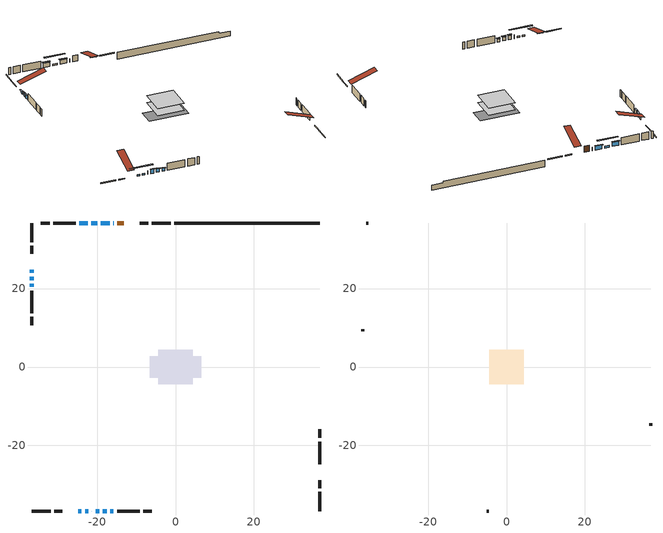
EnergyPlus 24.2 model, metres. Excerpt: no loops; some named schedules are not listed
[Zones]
conditioned space
 floor adiabatic (AdiabaticFloorConstruction): -4.34,-4.34 -4.34,4.34 4.34,4.34 4.34,-4.34 z0.61
 floor foundation (Slab1 construction): -6.54,-2.7 -6.54,2.7 6.54,2.7 6.54,-2.7 z-1.68
 wall outside (RimJoist1 construction): -1.2,36.71 -6.08,36.71 / -36.71,-36.71 -31.83,-36.71 / -36.71,36.71 -36.71,31.83 / 36.71,-36.71 36.71,-31.83 z0.61:0.91
 wall outside (RimJoist2 construction): -7.01,36.71 -9.07,36.71 / -30.9,-36.71 -28.85,-36.71 / -36.71,30.9 -36.71,28.85 / 36.71,-30.9 36.71,-28.85 z0.61:0.91
 wall outside (AdiabaticWallConstruction 1): -13.15,36.71 -14.85,36.71 z0.61:2.64
 wall outside (AdiabaticWallConstruction): -15.78,36.71 -15.85,36.71 / -21.38,-36.71 -21.31,-36.71 / -18.48,-36.71 -17.52,-36.71 / -36.71,23.07 -36.71,22.15 z0.61:1.83; -16.78,36.71 -19.01,36.71 z0.61:1.93; -19.94,36.71 -21.47,36.71 / -24.76,-36.71 -23.99,-36.71 / -23.07,-36.71 -22.3,-36.71 z0.61:1.17; -36.71,24.76 -36.71,24 z0.61:1.43; -20.38,-36.71 -19.41,-36.71 / -22.39,36.71 -24.48,36.71 z0.61:2.03; -16.59,-36.71 -15.82,-36.71 z0.61:1.58; -36.71,21.23 -36.71,20.41 z0.61:1.98
 wall outside (Wall1 construction): -25.41,36.71 -31.16,36.71 / -14.9,-36.71 -9.15,-36.71 / -36.71,19.48 -36.71,13.73 / 36.71,-24.76 36.71,-19.01 z0.61:3.05
 wall outside (Wall2 construction): -32.09,36.71 -34.3,36.71 / -8.22,-36.71 -6,-36.71 / -36.71,12.8 -36.71,10.59 / 36.71,-18.08 36.71,-15.86 z0.61:3.05
 wall foundation (FoundationWall1 construction): -0.27,36.71,-1.68 -0.27,36.71,0.61 33.01,36.71,0.61 33.01,36.71,-0.02 36.71,36.71,-0.02 36.71,36.71,-1.68
 window (WindowConstruction 7): -15.78,36.71 -15.85,36.71 z0.61:1.83
 window (WindowConstruction 6): -16.78,36.71 -19.01,36.71 z0.61:1.93
 window (WindowConstruction 9): -19.94,36.71 -21.47,36.71 z0.61:1.17
 window (WindowConstruction 10): -24.76,-36.71 -24,-36.71 z0.61:1.17
 window (WindowConstruction 11): -23.07,-36.71 -22.3,-36.71 z0.61:1.17
 window (WindowConstruction 12): -36.71,24.76 -36.71,24 z0.61:1.42
 window (WindowConstruction 8): -21.37,-36.71 -21.31,-36.71 z0.61:1.83
 window (WindowConstruction): -20.38,-36.71 -19.41,-36.71 z0.61:2.03
 window (WindowConstruction 1): -18.48,-36.71 -17.52,-36.71 z0.61:1.83
 window (WindowConstruction 2): -16.59,-36.71 -15.83,-36.71 z0.61:1.58
 window (WindowConstruction 3): -36.71,23.07 -36.71,22.15 z0.61:1.83
 window (WindowConstruction 4): -36.71,21.22 -36.71,20.41 z0.61:1.98
 window (WindowConstruction 5): -22.39,36.71 -24.48,36.71 z0.61:2.03
 door (Door): -13.15,36.71 -14.85,36.71 z0.61:2.64
 ceiling adiabatic (AdiabaticFloorConstruction): 4.34,-4.34 4.34,4.34 -4.34,4.34 -4.34,-4.34 z0.61
attic - vented
 floor to conditioned space (Floor1 construction Reversed): -4.34,-4.34 -4.34,4.34 4.34,4.34 4.34,-4.34 z3.05
 wall outside (Wall3 construction): -35.23,36.71 -35.78,36.71 / -5.07,-36.71 -4.52,-36.71 / -36.71,9.66 -36.71,9.11 / 36.71,-14.93 36.71,-14.38 z0.61:3.05
 roof outside (Roof1 construction): -12.23,36.71,3.05 -12.23,28.25,5.87 -10,28.25,5.87 -10,36.71,3.05; -25.69,-36.71,3.05 -25.69,-28.25,5.87 -27.92,-28.25,5.87 -27.92,-36.71,3.05; -36.71,25.69,3.05 -28.25,25.69,5.87 -28.25,27.92,5.87 -36.71,27.92,3.05; 36.71,-25.69,3.05 28.25,-25.69,5.87 28.25,-27.92,5.87 36.71,-27.92,3.05
shading: -19.21,36.71 -16.58,36.71 -16.58,37.12 -19.21,37.12 z2.13; -24.11,36.71 -17.3,36.71 -17.3,37.12 -24.11,37.12 z3.81; -21.36,-36.71 -27.4,-36.71 -27.4,-37.12 -21.36,-37.12 z3.81; -19.66,-36.71 -25.71,-36.71 -25.71,-37.12 -19.66,-37.12 z3.81; -36.71,23.8 -36.71,24.96 -37.12,24.96 -37.12,23.8 z1.62; -19.21,-36.71 -20.58,-36.71 -20.58,-37.12 -19.21,-37.12 z2.23; -17.32,-36.71 -18.68,-36.71 -18.68,-37.12 -17.32,-37.12 z2.03; -15.63,-36.71 -16.79,-36.71 -16.79,-37.12 -15.63,-37.12 z1.78; -36.71,21.95 -36.71,23.27 -37.12,23.27 -37.12,21.95 z2.03; -36.71,20.21 -36.71,21.43 -37.12,21.43 -37.12,20.21 z2.18; -24.68,36.71 -22.19,36.71 -22.19,37.12 -24.68,37.12 z2.23
[Building]
Building 1: Terrain=Suburbs
[Site:Location]
Edmonton Intl AP_AB: Latitude {deg}=53.31; Longitude {deg}=-113.58; Time Zone {hr}=-7; Elevation {m}=723; Keep Site Location Information=Yes
[Site:GroundTemperature:Shallow]
-1.56185, -3.61833, -3.78302, -2.80711, 1.11059, 5.01004, 8.39065, 10.5322, 10.7141, 8.97234, 5.67794, 1.89811
[Site:WaterMainsTemperature]
Calculation Method=Schedule; Temperature Schedule=mains temperature schedule
[Material] Roughness=Rough; Thermal Absorptance=0.9
Name | Thickness {m} | Conductivity {W/m-K} | Density {kg/m3} | Specific Heat {J/kg-K} | Solar Absorptance | Visible Absorptance
asphalt or fiberglass shingles | 0.00635 | 0.162714 | 1121.4 | 1465.45 | 0.4 | 0.4
ceiling loosefill ins | 0.0846667 | 0.0480833 | 16.02 | 1046.75 | 0.7 | 0.7
ceiling stud and cavity | 0.1397 | 0.109582 | 65.682 | 1177.47 | 0.7 | 0.7
concrete 4.0 in. | 0.1016 | 1.803125 | 2242.8 | 837.4 | 0.7 | 0.7
concrete 8.0 in. | 0.2032 | 1.803125 | 2242.8 | 837.4 | 0.7 | 0.7
door material | 0.04445 | 0.053851 | 512.64 | 1214.23 | 0.7 | 0.7
floor covering | 0.0127 | 0.0433444 | 54.468 | 1339.84 | 0.6 | 0.6
floor rigid ins; wall rigid ins | 0.512978 | 0.029427 | 32.04 | 1214.23 | 0.7 | 0.7
floor stud and cavity | 0.1397 | 1.75129 | 37.0049 | 1207.88 | 0.7 | 0.7
furniture material conditioned space 1 | 0.1524 | 0.115458 | 640.8 | 1214.23 | 0.6 | 0.6
gypsum board | 0.0127 | 0.160291 | 801 | 837.4 | 0.6 | 0.6
osb sheathing 0.5 in. | 0.0127 | 0.115458 | 512.64 | 1214.23 | 0.7 | 0.7
osb sheathing 0.75 in. | 0.01905 | 0.115458 | 512.64 | 1214.23 | 0.7 | 0.7
osb sheathing 2.0 in. | 0.0508 | 0.115458 | 512.64 | 1214.23 | 0.7 | 0.7
rim joist stud and cavity | 0.0508 | 0.0315101 | 125.044 | 1163.47 | 0.6 | 0.6
rim joist stud and cavity 1 | 0.0508 | 0.0297859 | 125.044 | 1163.47 | 0.6 | 0.6
wall stud and cavity | 0.1397 | 0.101326 | 139.0536 | 1170.24 | 0.7 | 0.7
wall stud and cavity 1 | 0.1397 | 0.0980698 | 139.0536 | 1170.24 | 0.7 | 0.7
wall stud and cavity 2 | 0.0889 | 6.1454 | 50.32683 | 1063.81 | 0.6 | 0.6
wall stud and cavity 3 | 0.0889 | 0.380278 | 52.3479 | 1209.89 | 0.7 | 0.7
wall stud and cavity 4 | 0.0889 | 0.391764 | 83.0341 | 1211.67 | 0.7 | 0.7
wood siding | 0.0254 | 0.102417 | 544.68 | 1172.36 | 0.4 | 0.4
wood siding 1 | 0.00254 | 0.102417 | 544.68 | 1172.36 | 0.4 | 0.4
wood siding 2; wood siding 3; wood siding 4 | 0.0254 | 0.102417 | 544.68 | 1172.36 | 0.7 | 0.7
[WindowMaterial:SimpleGlazingSystem]
Name | U-Factor {W/m2-K} | Solar Heat Gain Coefficient
WindowMaterial | 1.84705 | 0.5
WindowMaterial 1 | 1.87488 | 0.49
WindowMaterial 10 | 5.25442 | 0.66
WindowMaterial 11 | 4.52877 | 0.52
WindowMaterial 2 | 3.267689 | 0.54
WindowMaterial 3 | 1.88907 | 0.49
WindowMaterial 4 | 2.22521 | 0.39
WindowMaterial 5 | 1.700561 | 0.54
WindowMaterial 6 | 3.27961 | 0.64
WindowMaterial 7 | 3.24668 | 0.38
WindowMaterial 8 | 5.94146 | 0.6
WindowMaterial 9 | 5.01992 | 0.5
[Construction]
AdiabaticFloorConstruction: floor stud and cavity, floor rigid ins, osb sheathing 0.75 in., floor covering
AdiabaticWallConstruction: wood siding 3, wall rigid ins, wall stud and cavity 3, gypsum board
AdiabaticWallConstruction 1: wood siding 4, wall rigid ins, wall stud and cavity 3, gypsum board
Door: door material
Floor1 construction Reversed: gypsum board, ceiling stud and cavity, ceiling loosefill ins
FoundationWall1 construction: concrete 8.0 in.
furniture construction conditioned space 1: furniture material conditioned space 1
PartitionWallConstruction: gypsum board, wall stud and cavity 4, gypsum board
RimJoist1 construction: wood siding 2, osb sheathing 2.0 in., rim joist stud and cavity
RimJoist2 construction: wood siding 2, osb sheathing 2.0 in., rim joist stud and cavity 1
Roof1 construction: asphalt or fiberglass shingles
Slab1 construction: concrete 4.0 in.
Wall1 construction: wood siding, osb sheathing 0.5 in., wall stud and cavity, gypsum board
Wall2 construction: wood siding, osb sheathing 0.5 in., wall stud and cavity 1, gypsum board
Wall3 construction: wood siding 1, wall stud and cavity 2
WindowConstruction: WindowMaterial
WindowConstruction 1: WindowMaterial 1
WindowConstruction 10: WindowMaterial 9
WindowConstruction 11: WindowMaterial 10
WindowConstruction 12: WindowMaterial 11
WindowConstruction 2: WindowMaterial 2
WindowConstruction 3: WindowMaterial 3
WindowConstruction 4: WindowMaterial 4
WindowConstruction 5: WindowMaterial 5
WindowConstruction 6: WindowMaterial 6
WindowConstruction 7; WindowConstruction 8: WindowMaterial 7
WindowConstruction 9: WindowMaterial 8
[Zone] Multiplier=1; Part of Total Floor Area=Yes
Name | Volume {m3}
attic - vented | 34.5687
conditioned space | 362
[Space]
Name | Zone | Volume {m3}
attic - vented 1 | attic - vented | 34.5687
conditioned space 1 | conditioned space | 362
[ZoneInfiltration:EffectiveLeakageArea]
infil attic - vented 1: Zone or Space=attic - vented 1; Schedule=Always On Discrete; Effective Air Leakage Area {cm2}=2625.74; Stack Coefficient=0.000365721; Wind Coefficient=1.2921e-05
[ZoneMixing]
whole house fan mix: Zone or Space=attic - vented; Schedule=Always On Continuous; Design Flow Rate Calculation Method=Flow/Zone; Design Flow Rate {m3/s}=0; Source Zone or Space=conditioned space
[SurfaceProperty:ExposedFoundationPerimeter]
Slab1: Exposed Perimeter Calculation Method=TotalExposedPerimeter; Total Exposed Perimeter {m}=36.984
[InternalMass] Zone or ZoneList=conditioned space; Space or SpaceList=conditioned space 1
Name | Construction | Surface Area {m2}
furniture mass conditioned space 1 | furniture construction conditioned space 1 | 58.4922
partition wall mass | PartitionWallConstruction | 146.23
[Lights]
interior lighting: Zone or ZoneList or Space or SpaceList=conditioned space 1; Schedule=interior lighting schedule; Design Level Calculation Method=LightingLevel; Lighting Level {W}=343.2; Return Air Fraction=0; Fraction Radiant=0.6; Fraction Visible=0.2; Fraction Replaceable=1
[People]
occupants: Zone or ZoneList or Space or SpaceList=conditioned space 1; Number of People Schedule=occupants schedule; Number of People Calculation Method=People; Number of People=3; Fraction Radiant=0.314171; Sensible Heat Fraction=0.56303; Activity Level Schedule=occupants activity schedule; Carbon Dioxide Generation Rate {m3/s-W}=0; Enable ASHRAE 55 Comfort Warnings=No; Mean Radiant Temperature Calculation Type=EnclosureAveraged
[ElectricEquipment] Zone or ZoneList or Space or SpaceList=conditioned space 1; Design Level Calculation Method=EquipmentLevel
Name | Schedule | Design Level {W} | Fraction Latent | Fraction Radiant | Fraction Lost
clothes dryer | clothes dryer schedule | 140.772 | 0.015 | 0.081 | 0.85
clothes washer | clothes washer schedule | 32.1985 | 0.03 | 0.162 | 0.7
cooking range | cooking range schedule | 215.147 | 0.08 | 0.432 | 0.2
dishwasher | dishwasher schedule | 66.8632 | 0.3 | 0.18 | 0.4
fridge | fridge schedule | 72.9452 | 0 | 0.6 | 0
mech vent bath fan 0 | mech vent bath fan 0 schedule | 50.2 | 0 | 0 | 1
mech vent bath fan 1 | mech vent bath fan 1 schedule | 50.2 | 0 | 0 | 1
mech vent house fan | mech vent house fan schedule | 0 | 0 | 0 | 1
mech vent house fan cfis | mech vent house fan cfis schedule | 0 | 0 | 0 | 0
mech vent range fan 0 | mech vent range fan 0 schedule | 57 | 0 | 0 | 1
misc plug loads | misc plug loads schedule | 494.7 | 0.045 | 0.513 | 0.1
whole house fan | Always On Discrete | 0 | 0 | 0 | 1
[OtherEquipment] Zone or ZoneList or Space or SpaceList=conditioned space 1; Design Level Calculation Method=EquipmentLevel
Name | Fuel Type | Schedule | Design Level {W} | Fraction Latent | Fraction Radiant | Fraction Lost
clothes dryer 1 | Electricity | clothes dryer schedule | 0 | 0.015 | 0.081 | 0.85
cooking range 1 | Electricity | cooking range schedule | 0 | 0.08 | 0.432 | 0.2
general water use latent | None | general water use schedule | 62.594 | 1 | 0 | 0
general water use sensible | None | general water use schedule | -61.6891 | 0 | 0.6 | 0
mech vent house fan latent load | None | Always On Discrete | 0 | 1 | 0 | 0
mech vent house fan sensible load | None | Always On Discrete | 0 | 0 | 0 | 0
water heater energy adjustment1 | NaturalGas | Always On Discrete | 0.01 | 0 | 0 | 1
[ZoneInfiltration:DesignFlowRate] Zone or ZoneList or Space or SpaceList=conditioned space 1; Schedule=Always On Discrete; Design Flow Rate Calculation Method=Flow/Zone; Design Flow Rate {m3/s}=0
infil flow; natural vent flow; whole house fan flow
[AvailabilityManager:Scheduled]
furnace airloop Availability Manager: Schedule=Always On Discrete
[Foundation:Kiva]
Foundation Kiva 1: Initial Indoor Air Temperature {C}=18; Wall Height Above Grade {m}=0.609996; Wall Depth Below Slab {m}=0.2032
[Foundation:Kiva:Settings]
Soil Conductivity {W/m-K}=0.849921; Soil Density {kg/m3}=1842.3; Soil Specific Heat {J/kg-K}=418.7; Ground Solar Absorptivity=0.9; Ground Thermal Absorptivity=0.9; Ground Surface Roughness {m}=0.03; Far-Field Width {m}=40; Deep-Ground Boundary Condition=ZeroFlux; Deep-Ground Depth {m}=40; Minimum Cell Dimension {m}=0.2; Maximum Cell Growth Coefficient=3; Simulation Timestep=Timestep
[Exterior:Lights]
exterior lighting: Schedule=exterior lighting schedule; Design Level {W}=75.6
[EnergyManagementSystem:GlobalVariable]
furnace_airloop_Fan_RTF
infil_program_Qfan
infil_program_Qinf
natural_vent_program_Qnv
natural_vent_program_Qwhf
[EnergyManagementSystem:Sensor]
Name | Output:Variable or Output:Meter Index Key | Output:Variable or Output:Meter
airflow_gain | infil flow | Infiltration Sensible Heat Gain Energy
airflow_gain_1 | natural vent flow | Infiltration Sensible Heat Gain Energy
airflow_gain_2 | whole house fan flow | Infiltration Sensible Heat Gain Energy
airflow_loss | infil flow | Infiltration Sensible Heat Loss Energy
airflow_loss_1 | natural vent flow | Infiltration Sensible Heat Loss Energy
airflow_loss_2 | whole house fan flow | Infiltration Sensible Heat Loss Energy
clg_load_cond |  | Cooling:EnergyTransfer:Zone:CONDITIONED SPACE
clg_sp_s; clg_sp_s_1 | cooling setpoint | Schedule Value
clothes_dryer_exhaust_0_sch_s | clothes dryer exhaust 0 schedule | Schedule Value
cool_season | cooling season schedule | Schedule Value
htg_load_cond |  | Heating:EnergyTransfer:Zone:CONDITIONED SPACE
htg_sp_s; htg_sp_s_1 | heating setpoint | Schedule Value
ig_ee_conv | clothes dryer | Electric Equipment Convective Heating Energy
ig_ee_conv_2 | cooking range | Electric Equipment Convective Heating Energy
ig_ee_conv_4 | fridge | Electric Equipment Convective Heating Energy
ig_ee_conv_5 | misc plug loads | Electric Equipment Convective Heating Energy
ig_ee_conv_6 | whole house fan | Electric Equipment Convective Heating Energy
ig_ee_rad | clothes dryer | Electric Equipment Radiant Heating Energy
ig_ee_rad_2 | cooking range | Electric Equipment Radiant Heating Energy
ig_ee_rad_4 | fridge | Electric Equipment Radiant Heating Energy
ig_ee_rad_5 | misc plug loads | Electric Equipment Radiant Heating Energy
ig_ee_rad_6 | whole house fan | Electric Equipment Radiant Heating Energy
ig_lgt_conv | interior lighting | Lights Convective Heating Energy
ig_lgt_rad | interior lighting | Lights Radiant Heating Energy
ig_lgt_vis | interior lighting | Lights Visible Radiation Heating Energy
ig_oe_conv | clothes dryer 1 | Other Equipment Convective Heating Energy
ig_oe_conv_1 | cooking range 1 | Other Equipment Convective Heating Energy
ig_oe_conv_2 | general water use latent | Other Equipment Convective Heating Energy
ig_oe_conv_3 | general water use sensible | Other Equipment Convective Heating Energy
ig_oe_conv_4 | water heater energy adjustment1 | Other Equipment Convective Heating Energy
ig_oe_rad | clothes dryer 1 | Other Equipment Radiant Heating Energy
ig_oe_rad_1 | cooking range 1 | Other Equipment Radiant Heating Energy
ig_oe_rad_2 | general water use latent | Other Equipment Radiant Heating Energy
ig_oe_rad_3 | general water use sensible | Other Equipment Radiant Heating Energy
ig_oe_rad_4 | water heater energy adjustment1 | Other Equipment Radiant Heating Energy
ig_ppl_conv | occupants | People Convective Heating Energy
ig_ppl_rad | occupants | People Radiant Heating Energy
im_conv | furniture mass conditioned space 1 | Surface Inside Face Convection Heat Gain Energy
im_conv_1 | partition wall mass | Surface Inside Face Convection Heat Gain Energy
im_ig | furniture mass conditioned space 1 | Surface Inside Face Internal Gains Radiation Heat Gain Energy
im_ig_1 | partition wall mass | Surface Inside Face Internal Gains Radiation Heat Gain Energy
im_lgt | furniture mass conditioned space 1 | Surface Inside Face Lights Radiation Heat Gain Energy
im_lgt_1 | partition wall mass | Surface Inside Face Lights Radiation Heat Gain Energy
im_sol | furniture mass conditioned space 1 | Surface Inside Face Solar Radiation Heat Gain Energy
im_sol_1 | partition wall mass | Surface Inside Face Solar Radiation Heat Gain Energy
im_surf | furniture mass conditioned space 1 | Surface Inside Face Net Surface Thermal Radiation Heat Gain Energy
im_surf_1 | partition wall mass | Surface Inside Face Net Surface Thermal Radiation Heat Gain Energy
mech_vent_bath_fan_0_sch_s | mech vent bath fan 0 schedule | Schedule Value
mech_vent_bath_fan_1_sch_s | mech vent bath fan 1 schedule | Schedule Value
mech_vent_range_fan_0_sch_s | mech vent range fan 0 schedule | Schedule Value
mv_conv | mech vent bath fan 0 | Electric Equipment Convective Heating Energy
mv_conv_1 | mech vent bath fan 1 | Electric Equipment Convective Heating Energy
mv_conv_2 | mech vent house fan | Electric Equipment Convective Heating Energy
mv_conv_3 | mech vent house fan cfis | Electric Equipment Convective Heating Energy
mv_conv_4 | mech vent range fan 0 | Electric Equipment Convective Heating Energy
mv_conv_5 | mech vent house fan latent load | Other Equipment Convective Heating Energy
mv_conv_6 | mech vent house fan sensible load | Other Equipment Convective Heating Energy
mv_rad | mech vent bath fan 0 | Electric Equipment Radiant Heating Energy
mv_rad_1 | mech vent bath fan 1 | Electric Equipment Radiant Heating Energy
mv_rad_2 | mech vent house fan | Electric Equipment Radiant Heating Energy
mv_rad_3 | mech vent house fan cfis | Electric Equipment Radiant Heating Energy
mv_rad_4 | mech vent range fan 0 | Electric Equipment Radiant Heating Energy
mv_rad_5 | mech vent house fan latent load | Other Equipment Radiant Heating Energy
mv_rad_6 | mech vent house fan sensible load | Other Equipment Radiant Heating Energy
natural_vent_s | natural vent schedule | Schedule Value
out_pb_s |  | Site Outdoor Air Barometric Pressure
out_wt_s |  | Site Outdoor Air Humidity Ratio
site_vw_s |  | Site Wind Speed
ss_back_out | Window1 | Surface Window Shortwave from Zone Back Out Window Heat Transfer Rate
ss_back_out_1 | Window10 | Surface Window Shortwave from Zone Back Out Window Heat Transfer Rate
ss_back_out_10 | Window6 | Surface Window Shortwave from Zone Back Out Window Heat Transfer Rate
ss_back_out_11 | Window7 | Surface Window Shortwave from Zone Back Out Window Heat Transfer Rate
ss_back_out_12 | Window9 | Surface Window Shortwave from Zone Back Out Window Heat Transfer Rate
ss_back_out_2 | Window11 | Surface Window Shortwave from Zone Back Out Window Heat Transfer Rate
ss_back_out_3 | Window13 | Surface Window Shortwave from Zone Back Out Window Heat Transfer Rate
ss_back_out_4 | Window14 | Surface Window Shortwave from Zone Back Out Window Heat Transfer Rate
ss_back_out_5 | Window15 | Surface Window Shortwave from Zone Back Out Window Heat Transfer Rate
ss_back_out_6 | Window2 | Surface Window Shortwave from Zone Back Out Window Heat Transfer Rate
ss_back_out_7 | Window3 | Surface Window Shortwave from Zone Back Out Window Heat Transfer Rate
ss_back_out_8 | Window4 | Surface Window Shortwave from Zone Back Out Window Heat Transfer Rate
ss_back_out_9 | Window5 | Surface Window Shortwave from Zone Back Out Window Heat Transfer Rate
ss_conv | Door1 | Surface Inside Face Convection Heat Gain Energy
ss_conv_1 | Window1 | Surface Inside Face Convection Heat Gain Energy
ss_conv_10 | Window5 | Surface Inside Face Convection Heat Gain Energy
ss_conv_11 | Window6 | Surface Inside Face Convection Heat Gain Energy
ss_conv_12 | Window7 | Surface Inside Face Convection Heat Gain Energy
ss_conv_13 | Window9 | Surface Inside Face Convection Heat Gain Energy
ss_conv_2 | Window10 | Surface Inside Face Convection Heat Gain Energy
ss_conv_3 | Window11 | Surface Inside Face Convection Heat Gain Energy
ss_conv_4 | Window13 | Surface Inside Face Convection Heat Gain Energy
ss_conv_5 | Window14 | Surface Inside Face Convection Heat Gain Energy
ss_conv_6 | Window15 | Surface Inside Face Convection Heat Gain Energy
ss_conv_7 | Window2 | Surface Inside Face Convection Heat Gain Energy
ss_conv_8 | Window3 | Surface Inside Face Convection Heat Gain Energy
ss_conv_9 | Window4 | Surface Inside Face Convection Heat Gain Energy
ss_ig | Door1 | Surface Inside Face Internal Gains Radiation Heat Gain Energy
ss_ig_1 | Window1 | Surface Inside Face Internal Gains Radiation Heat Gain Energy
ss_ig_10 | Window5 | Surface Inside Face Internal Gains Radiation Heat Gain Energy
ss_ig_11 | Window6 | Surface Inside Face Internal Gains Radiation Heat Gain Energy
ss_ig_12 | Window7 | Surface Inside Face Internal Gains Radiation Heat Gain Energy
ss_ig_13 | Window9 | Surface Inside Face Internal Gains Radiation Heat Gain Energy
ss_ig_2 | Window10 | Surface Inside Face Internal Gains Radiation Heat Gain Energy
ss_ig_3 | Window11 | Surface Inside Face Internal Gains Radiation Heat Gain Energy
ss_ig_4 | Window13 | Surface Inside Face Internal Gains Radiation Heat Gain Energy
ss_ig_5 | Window14 | Surface Inside Face Internal Gains Radiation Heat Gain Energy
ss_ig_6 | Window15 | Surface Inside Face Internal Gains Radiation Heat Gain Energy
ss_ig_7 | Window2 | Surface Inside Face Internal Gains Radiation Heat Gain Energy
ss_ig_8 | Window3 | Surface Inside Face Internal Gains Radiation Heat Gain Energy
ss_ig_9 | Window4 | Surface Inside Face Internal Gains Radiation Heat Gain Energy
ss_lgt | Door1 | Surface Inside Face Lights Radiation Heat Gain Energy
ss_sol | Door1 | Surface Inside Face Solar Radiation Heat Gain Energy
ss_surf | Door1 | Surface Inside Face Net Surface Thermal Radiation Heat Gain Energy
ss_surf_1 | Window1 | Surface Inside Face Net Surface Thermal Radiation Heat Gain Energy
ss_surf_10 | Window5 | Surface Inside Face Net Surface Thermal Radiation Heat Gain Energy
ss_surf_11 | Window6 | Surface Inside Face Net Surface Thermal Radiation Heat Gain Energy
ss_surf_12 | Window7 | Surface Inside Face Net Surface Thermal Radiation Heat Gain Energy
ss_surf_13 | Window9 | Surface Inside Face Net Surface Thermal Radiation Heat Gain Energy
ss_surf_2 | Window10 | Surface Inside Face Net Surface Thermal Radiation Heat Gain Energy
ss_surf_3 | Window11 | Surface Inside Face Net Surface Thermal Radiation Heat Gain Energy
ss_surf_4 | Window13 | Surface Inside Face Net Surface Thermal Radiation Heat Gain Energy
ss_surf_5 | Window14 | Surface Inside Face Net Surface Thermal Radiation Heat Gain Energy
ss_surf_6 | Window15 | Surface Inside Face Net Surface Thermal Radiation Heat Gain Energy
ss_surf_7 | Window2 | Surface Inside Face Net Surface Thermal Radiation Heat Gain Energy
ss_surf_8 | Window3 | Surface Inside Face Net Surface Thermal Radiation Heat Gain Energy
ss_surf_9 | Window4 | Surface Inside Face Net Surface Thermal Radiation Heat Gain Energy
ss_trans_in | Window1 | Surface Window Transmitted Solar Radiation Rate
ss_trans_in_1 | Window10 | Surface Window Transmitted Solar Radiation Rate
ss_trans_in_10 | Window6 | Surface Window Transmitted Solar Radiation Rate
ss_trans_in_11 | Window7 | Surface Window Transmitted Solar Radiation Rate
ss_trans_in_12 | Window9 | Surface Window Transmitted Solar Radiation Rate
ss_trans_in_2 | Window11 | Surface Window Transmitted Solar Radiation Rate
ss_trans_in_3 | Window13 | Surface Window Transmitted Solar Radiation Rate
ss_trans_in_4 | Window14 | Surface Window Transmitted Solar Radiation Rate
ss_trans_in_5 | Window15 | Surface Window Transmitted Solar Radiation Rate
ss_trans_in_6 | Window2 | Surface Window Transmitted Solar Radiation Rate
ss_trans_in_7 | Window3 | Surface Window Transmitted Solar Radiation Rate
ss_trans_in_8 | Window4 | Surface Window Transmitted Solar Radiation Rate
ss_trans_in_9 | Window5 | Surface Window Transmitted Solar Radiation Rate
ss_trans_out | Window1 | Surface Inside Face Initial Transmitted Diffuse Transmitted Out Window Solar Radiation Rate
ss_trans_out_1 | Window10 | Surface Inside Face Initial Transmitted Diffuse Transmitted Out Window Solar Radiation Rate
ss_trans_out_10 | Window6 | Surface Inside Face Initial Transmitted Diffuse Transmitted Out Window Solar Radiation Rate
ss_trans_out_11 | Window7 | Surface Inside Face Initial Transmitted Diffuse Transmitted Out Window Solar Radiation Rate
ss_trans_out_12 | Window9 | Surface Inside Face Initial Transmitted Diffuse Transmitted Out Window Solar Radiation Rate
ss_trans_out_2 | Window11 | Surface Inside Face Initial Transmitted Diffuse Transmitted Out Window Solar Radiation Rate
ss_trans_out_3 | Window13 | Surface Inside Face Initial Transmitted Diffuse Transmitted Out Window Solar Radiation Rate
ss_trans_out_4 | Window14 | Surface Inside Face Initial Transmitted Diffuse Transmitted Out Window Solar Radiation Rate
ss_trans_out_5 | Window15 | Surface Inside Face Initial Transmitted Diffuse Transmitted Out Window Solar Radiation Rate
ss_trans_out_6 | Window2 | Surface Inside Face Initial Transmitted Diffuse Transmitted Out Window Solar Radiation Rate
ss_trans_out_7 | Window3 | Surface Inside Face Initial Transmitted Diffuse Transmitted Out Window Solar Radiation Rate
